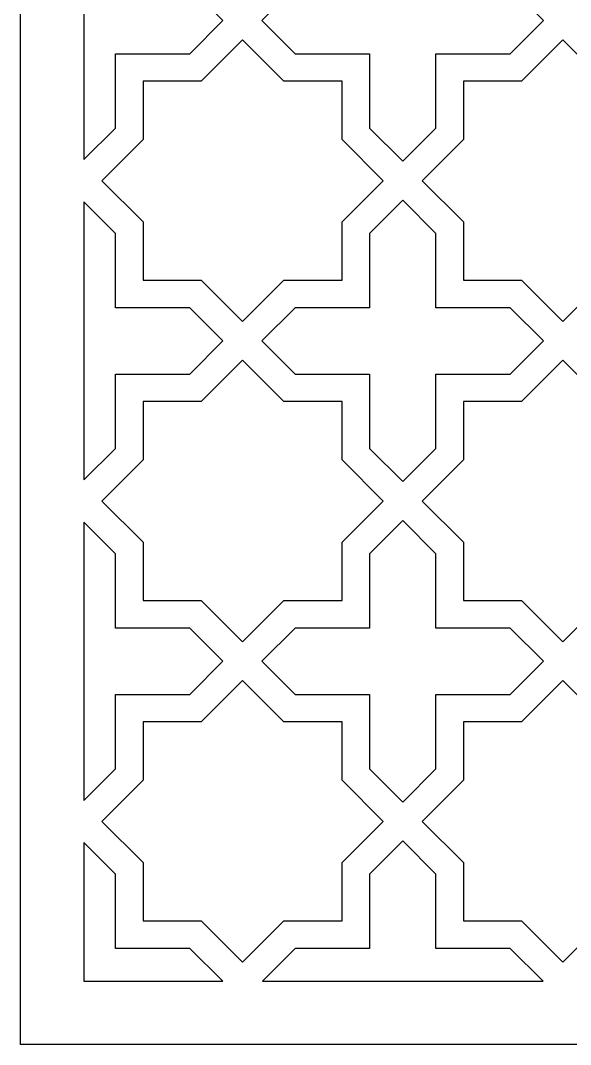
# Model space of a CAD drawing. Header units: millimetres. Extents: x -64 to 64, y -64 to 64.
# Drawn here: x -63.5 to -29.4, y -63.5 to 0 of the extents above; entities that cross this region are included whole.
import ezdxf

# ---------------------------------------------------------------- set-up
doc = ezdxf.new("R2010")
doc.units = ezdxf.units.MM
doc.header["$MEASUREMENT"] = 0
doc.layers.add('layer 1', color=7, linetype='Continuous')

msp = doc.modelspace()

# ---------------------------------------------------------------- linework, layer by layer
at = {"layer": 'layer 1', "color": 250}
for points, knots in [([(-63.5, 63.5), (-63.5, 63.5), (-63.5, -63.5), (-63.5, -63.5), (-63.5, -63.5), (-63.5, -63.5), (63.5, -63.5), (63.5, -63.5), (63.5, -63.5), (63.5, -63.5), (63.5, 63.5), (63.5, 63.5), (63.5, 63.5), (63.5, 63.5), (-63.5, 63.5), (-63.5, 63.5)], [0, 0, 0, 0, 0.2, 0.2, 0.2, 0.2, 0.4, 0.4, 0.4, 0.4, 0.6, 0.6, 0.6, 0.6, 1, 1, 1, 1]), ([(-59.5722, 8.5891), (-59.5722, 8.5891), (-57.6147, 6.6315), (-57.6147, 6.6315), (-57.6147, 6.6315), (-57.6147, 6.6315), (-57.6147, 2.0228), (-57.6147, 2.0228), (-57.6147, 2.0228), (-57.6147, 2.0228), (-53.006, 2.0228), (-53.006, 2.0228), (-53.006, 2.0228), (-53.006, 2.0228), (-50.9506, -0.0325), (-50.9506, -0.0325), (-50.9506, -0.0325), (-50.9506, -0.0325), (-53.006, -2.0881), (-53.006, -2.0881), (-53.006, -2.0881), (-53.006, -2.0881), (-57.6147, -2.0881), (-57.6147, -2.0881), (-57.6147, -2.0881), (-57.6147, -2.0881), (-57.6147, -6.6968), (-57.6147, -6.6968), (-57.6147, -6.6968), (-57.6147, -6.6968), (-59.5722, -8.6543), (-59.5722, -8.6543), (-59.5722, -8.6543), (-59.5722, -8.6543), (-59.5722, 8.5891), (-59.5722, 8.5891)], [0, 0, 0, 0, 0.1, 0.1, 0.1, 0.1, 0.2, 0.2, 0.2, 0.2, 0.3, 0.3, 0.3, 0.3, 0.4, 0.4, 0.4, 0.4, 0.5, 0.5, 0.5, 0.5, 0.6, 0.6, 0.6, 0.6, 0.7, 0.7, 0.7, 0.7, 0.8, 0.8, 0.8, 0.8, 1, 1, 1, 1]), ([(-46.4794, -2.0881), (-46.4794, -2.0881), (-48.5346, -0.0325), (-48.5346, -0.0325), (-48.5346, -0.0325), (-48.5346, -0.0325), (-46.4794, 2.0228), (-46.4794, 2.0228), (-46.4794, 2.0228), (-46.4794, 2.0228), (-41.864, 2.0228), (-41.864, 2.0228), (-41.864, 2.0228), (-41.864, 2.0228), (-41.864, 6.6315), (-41.864, 6.6315), (-41.864, 6.6315), (-41.864, 6.6315), (-39.8084, 8.6872), (-39.8084, 8.6872), (-39.8084, 8.6872), (-39.8084, 8.6872), (-37.753, 6.6315), (-37.753, 6.6315), (-37.753, 6.6315), (-37.753, 6.6315), (-37.753, 2.0228), (-37.753, 2.0228), (-37.753, 2.0228), (-37.753, 2.0228), (-33.1506, 2.0228), (-33.1506, 2.0228), (-33.1506, 2.0228), (-33.1506, 2.0228), (-31.0953, -0.0325), (-31.0953, -0.0325), (-31.0953, -0.0325), (-31.0953, -0.0325), (-33.1506, -2.0881), (-33.1506, -2.0881), (-33.1506, -2.0881), (-33.1506, -2.0881), (-37.753, -2.0881), (-37.753, -2.0881), (-37.753, -2.0881), (-37.753, -2.0881), (-37.753, -6.6968), (-37.753, -6.6968), (-37.753, -6.6968), (-37.753, -6.6968), (-39.8084, -8.7524), (-39.8084, -8.7524), (-39.8084, -8.7524), (-39.8084, -8.7524), (-41.864, -6.6968), (-41.864, -6.6968), (-41.864, -6.6968), (-41.864, -6.6968), (-41.864, -2.0881), (-41.864, -2.0881), (-41.864, -2.0881), (-41.864, -2.0881), (-46.4794, -2.0881), (-46.4794, -2.0881)], [0, 0, 0, 0, 0.0588235, 0.0588235, 0.0588235, 0.0588235, 0.1176471, 0.1176471, 0.1176471, 0.1176471, 0.1764706, 0.1764706, 0.1764706, 0.1764706, 0.2352941, 0.2352941, 0.2352941, 0.2352941, 0.2941176, 0.2941176, 0.2941176, 0.2941176, 0.3529412, 0.3529412, 0.3529412, 0.3529412, 0.4117647, 0.4117647, 0.4117647, 0.4117647, 0.4705882, 0.4705882, 0.4705882, 0.4705882, 0.5294118, 0.5294118, 0.5294118, 0.5294118, 0.5882353, 0.5882353, 0.5882353, 0.5882353, 0.6470588, 0.6470588, 0.6470588, 0.6470588, 0.7058824, 0.7058824, 0.7058824, 0.7058824, 0.7647059, 0.7647059, 0.7647059, 0.7647059, 0.8235294, 0.8235294, 0.8235294, 0.8235294, 0.8823529, 0.8823529, 0.8823529, 0.8823529, 1, 1, 1, 1]), ([(-58.4591, -9.9635), (-58.4591, -9.9635), (-55.906, -7.4041), (-55.906, -7.4041), (-55.906, -7.4041), (-55.906, -7.4041), (-55.906, -3.7902), (-55.906, -3.7902), (-55.906, -3.7902), (-55.906, -3.7902), (-52.2989, -3.7902), (-52.2989, -3.7902), (-52.2989, -3.7902), (-52.2989, -3.7902), (-49.7394, -1.2372), (-49.7394, -1.2372), (-49.7394, -1.2372), (-49.7394, -1.2372), (-47.1864, -3.7902), (-47.1864, -3.7902), (-47.1864, -3.7902), (-47.1864, -3.7902), (-43.5725, -3.7902), (-43.5725, -3.7902), (-43.5725, -3.7902), (-43.5725, -3.7902), (-43.5725, -7.4041), (-43.5725, -7.4041), (-43.5725, -7.4041), (-43.5725, -7.4041), (-41.0195, -9.9635), (-41.0195, -9.9635), (-41.0195, -9.9635), (-41.0195, -9.9635), (-43.5725, -12.5166), (-43.5725, -12.5166), (-43.5725, -12.5166), (-43.5725, -12.5166), (-43.5725, -16.1237), (-43.5725, -16.1237), (-43.5725, -16.1237), (-43.5725, -16.1237), (-47.1864, -16.1237), (-47.1864, -16.1237), (-47.1864, -16.1237), (-47.1864, -16.1237), (-49.7394, -18.6768), (-49.7394, -18.6768), (-49.7394, -18.6768), (-49.7394, -18.6768), (-52.2989, -16.1237), (-52.2989, -16.1237), (-52.2989, -16.1237), (-52.2989, -16.1237), (-55.906, -16.1237), (-55.906, -16.1237), (-55.906, -16.1237), (-55.906, -16.1237), (-55.906, -12.5166), (-55.906, -12.5166), (-55.906, -12.5166), (-55.906, -12.5166), (-58.4591, -9.9635), (-58.4591, -9.9635)], [0, 0, 0, 0, 0.0588235, 0.0588235, 0.0588235, 0.0588235, 0.1176471, 0.1176471, 0.1176471, 0.1176471, 0.1764706, 0.1764706, 0.1764706, 0.1764706, 0.2352941, 0.2352941, 0.2352941, 0.2352941, 0.2941176, 0.2941176, 0.2941176, 0.2941176, 0.3529412, 0.3529412, 0.3529412, 0.3529412, 0.4117647, 0.4117647, 0.4117647, 0.4117647, 0.4705882, 0.4705882, 0.4705882, 0.4705882, 0.5294118, 0.5294118, 0.5294118, 0.5294118, 0.5882353, 0.5882353, 0.5882353, 0.5882353, 0.6470588, 0.6470588, 0.6470588, 0.6470588, 0.7058824, 0.7058824, 0.7058824, 0.7058824, 0.7647059, 0.7647059, 0.7647059, 0.7647059, 0.8235294, 0.8235294, 0.8235294, 0.8235294, 0.8823529, 0.8823529, 0.8823529, 0.8823529, 1, 1, 1, 1]), ([(-32.4436, -16.1237), (-32.4436, -16.1237), (-36.0509, -16.1237), (-36.0509, -16.1237), (-36.0509, -16.1237), (-36.0509, -16.1237), (-36.0509, -12.5166), (-36.0509, -12.5166), (-36.0509, -12.5166), (-36.0509, -12.5166), (-38.6039, -9.9635), (-38.6039, -9.9635), (-38.6039, -9.9635), (-38.6039, -9.9635), (-36.0509, -7.4041), (-36.0509, -7.4041), (-36.0509, -7.4041), (-36.0509, -7.4041), (-36.0509, -3.7902), (-36.0509, -3.7902), (-36.0509, -3.7902), (-36.0509, -3.7902), (-32.4436, -3.7902), (-32.4436, -3.7902), (-32.4436, -3.7902), (-32.4436, -3.7902), (-29.8843, -1.2372), (-29.8843, -1.2372), (-29.8843, -1.2372), (-29.8843, -1.2372), (-27.3311, -3.7902), (-27.3311, -3.7902), (-27.3311, -3.7902), (-27.3311, -3.7902), (-23.7176, -3.7902), (-23.7176, -3.7902), (-23.7176, -3.7902), (-23.7176, -3.7902), (-23.7176, -7.4041), (-23.7176, -7.4041), (-23.7176, -7.4041), (-23.7176, -7.4041), (-21.1645, -9.9635), (-21.1645, -9.9635), (-21.1645, -9.9635), (-21.1645, -9.9635), (-23.7176, -12.5166), (-23.7176, -12.5166), (-23.7176, -12.5166), (-23.7176, -12.5166), (-23.7176, -16.1237), (-23.7176, -16.1237), (-23.7176, -16.1237), (-23.7176, -16.1237), (-27.3311, -16.1237), (-27.3311, -16.1237), (-27.3311, -16.1237), (-27.3311, -16.1237), (-29.8843, -18.6768), (-29.8843, -18.6768), (-29.8843, -18.6768), (-29.8843, -18.6768), (-32.4436, -16.1237), (-32.4436, -16.1237)], [0, 0, 0, 0, 0.0588235, 0.0588235, 0.0588235, 0.0588235, 0.1176471, 0.1176471, 0.1176471, 0.1176471, 0.1764706, 0.1764706, 0.1764706, 0.1764706, 0.2352941, 0.2352941, 0.2352941, 0.2352941, 0.2941176, 0.2941176, 0.2941176, 0.2941176, 0.3529412, 0.3529412, 0.3529412, 0.3529412, 0.4117647, 0.4117647, 0.4117647, 0.4117647, 0.4705882, 0.4705882, 0.4705882, 0.4705882, 0.5294118, 0.5294118, 0.5294118, 0.5294118, 0.5882353, 0.5882353, 0.5882353, 0.5882353, 0.6470588, 0.6470588, 0.6470588, 0.6470588, 0.7058824, 0.7058824, 0.7058824, 0.7058824, 0.7647059, 0.7647059, 0.7647059, 0.7647059, 0.8235294, 0.8235294, 0.8235294, 0.8235294, 0.8823529, 0.8823529, 0.8823529, 0.8823529, 1, 1, 1, 1]), ([(-59.5722, -11.2663), (-59.5722, -11.2663), (-57.6147, -13.2235), (-57.6147, -13.2235), (-57.6147, -13.2235), (-57.6147, -13.2235), (-57.6147, -17.8322), (-57.6147, -17.8322), (-57.6147, -17.8322), (-57.6147, -17.8322), (-53.006, -17.8322), (-53.006, -17.8322), (-53.006, -17.8322), (-53.006, -17.8322), (-50.9506, -19.8878), (-50.9506, -19.8878), (-50.9506, -19.8878), (-50.9506, -19.8878), (-53.006, -21.9435), (-53.006, -21.9435), (-53.006, -21.9435), (-53.006, -21.9435), (-57.6147, -21.9435), (-57.6147, -21.9435), (-57.6147, -21.9435), (-57.6147, -21.9435), (-57.6147, -26.5585), (-57.6147, -26.5585), (-57.6147, -26.5585), (-57.6147, -26.5585), (-59.5722, -28.5094), (-59.5722, -28.5094), (-59.5722, -28.5094), (-59.5722, -28.5094), (-59.5722, -11.2663), (-59.5722, -11.2663)], [0, 0, 0, 0, 0.1, 0.1, 0.1, 0.1, 0.2, 0.2, 0.2, 0.2, 0.3, 0.3, 0.3, 0.3, 0.4, 0.4, 0.4, 0.4, 0.5, 0.5, 0.5, 0.5, 0.6, 0.6, 0.6, 0.6, 0.7, 0.7, 0.7, 0.7, 0.8, 0.8, 0.8, 0.8, 1, 1, 1, 1]), ([(-46.4794, -21.9435), (-46.4794, -21.9435), (-48.5346, -19.8878), (-48.5346, -19.8878), (-48.5346, -19.8878), (-48.5346, -19.8878), (-46.4794, -17.8322), (-46.4794, -17.8322), (-46.4794, -17.8322), (-46.4794, -17.8322), (-41.864, -17.8322), (-41.864, -17.8322), (-41.864, -17.8322), (-41.864, -17.8322), (-41.864, -13.2235), (-41.864, -13.2235), (-41.864, -13.2235), (-41.864, -13.2235), (-39.8084, -11.1682), (-39.8084, -11.1682), (-39.8084, -11.1682), (-39.8084, -11.1682), (-37.753, -13.2235), (-37.753, -13.2235), (-37.753, -13.2235), (-37.753, -13.2235), (-37.753, -17.8322), (-37.753, -17.8322), (-37.753, -17.8322), (-37.753, -17.8322), (-33.1506, -17.8322), (-33.1506, -17.8322), (-33.1506, -17.8322), (-33.1506, -17.8322), (-31.0953, -19.8878), (-31.0953, -19.8878), (-31.0953, -19.8878), (-31.0953, -19.8878), (-33.1506, -21.9435), (-33.1506, -21.9435), (-33.1506, -21.9435), (-33.1506, -21.9435), (-37.753, -21.9435), (-37.753, -21.9435), (-37.753, -21.9435), (-37.753, -21.9435), (-37.753, -26.5585), (-37.753, -26.5585), (-37.753, -26.5585), (-37.753, -26.5585), (-39.8084, -28.6078), (-39.8084, -28.6078), (-39.8084, -28.6078), (-39.8084, -28.6078), (-41.864, -26.5585), (-41.864, -26.5585), (-41.864, -26.5585), (-41.864, -26.5585), (-41.864, -21.9435), (-41.864, -21.9435), (-41.864, -21.9435), (-41.864, -21.9435), (-46.4794, -21.9435), (-46.4794, -21.9435)], [0, 0, 0, 0, 0.0588235, 0.0588235, 0.0588235, 0.0588235, 0.1176471, 0.1176471, 0.1176471, 0.1176471, 0.1764706, 0.1764706, 0.1764706, 0.1764706, 0.2352941, 0.2352941, 0.2352941, 0.2352941, 0.2941176, 0.2941176, 0.2941176, 0.2941176, 0.3529412, 0.3529412, 0.3529412, 0.3529412, 0.4117647, 0.4117647, 0.4117647, 0.4117647, 0.4705882, 0.4705882, 0.4705882, 0.4705882, 0.5294118, 0.5294118, 0.5294118, 0.5294118, 0.5882353, 0.5882353, 0.5882353, 0.5882353, 0.6470588, 0.6470588, 0.6470588, 0.6470588, 0.7058824, 0.7058824, 0.7058824, 0.7058824, 0.7647059, 0.7647059, 0.7647059, 0.7647059, 0.8235294, 0.8235294, 0.8235294, 0.8235294, 0.8823529, 0.8823529, 0.8823529, 0.8823529, 1, 1, 1, 1]), ([(-58.4591, -29.8185), (-58.4591, -29.8185), (-55.906, -27.2655), (-55.906, -27.2655), (-55.906, -27.2655), (-55.906, -27.2655), (-55.906, -23.6456), (-55.906, -23.6456), (-55.906, -23.6456), (-55.906, -23.6456), (-52.2989, -23.6456), (-52.2989, -23.6456), (-52.2989, -23.6456), (-52.2989, -23.6456), (-49.7394, -21.0926), (-49.7394, -21.0926), (-49.7394, -21.0926), (-49.7394, -21.0926), (-47.1864, -23.6456), (-47.1864, -23.6456), (-47.1864, -23.6456), (-47.1864, -23.6456), (-43.5725, -23.6456), (-43.5725, -23.6456), (-43.5725, -23.6456), (-43.5725, -23.6456), (-43.5725, -27.2655), (-43.5725, -27.2655), (-43.5725, -27.2655), (-43.5725, -27.2655), (-41.0195, -29.8185), (-41.0195, -29.8185), (-41.0195, -29.8185), (-41.0195, -29.8185), (-43.5725, -32.3719), (-43.5725, -32.3719), (-43.5725, -32.3719), (-43.5725, -32.3719), (-43.5725, -35.9791), (-43.5725, -35.9791), (-43.5725, -35.9791), (-43.5725, -35.9791), (-47.1864, -35.9791), (-47.1864, -35.9791), (-47.1864, -35.9791), (-47.1864, -35.9791), (-49.7394, -38.5317), (-49.7394, -38.5317), (-49.7394, -38.5317), (-49.7394, -38.5317), (-52.2989, -35.9791), (-52.2989, -35.9791), (-52.2989, -35.9791), (-52.2989, -35.9791), (-55.906, -35.9791), (-55.906, -35.9791), (-55.906, -35.9791), (-55.906, -35.9791), (-55.906, -32.3719), (-55.906, -32.3719), (-55.906, -32.3719), (-55.906, -32.3719), (-58.4591, -29.8185), (-58.4591, -29.8185)], [0, 0, 0, 0, 0.0588235, 0.0588235, 0.0588235, 0.0588235, 0.1176471, 0.1176471, 0.1176471, 0.1176471, 0.1764706, 0.1764706, 0.1764706, 0.1764706, 0.2352941, 0.2352941, 0.2352941, 0.2352941, 0.2941176, 0.2941176, 0.2941176, 0.2941176, 0.3529412, 0.3529412, 0.3529412, 0.3529412, 0.4117647, 0.4117647, 0.4117647, 0.4117647, 0.4705882, 0.4705882, 0.4705882, 0.4705882, 0.5294118, 0.5294118, 0.5294118, 0.5294118, 0.5882353, 0.5882353, 0.5882353, 0.5882353, 0.6470588, 0.6470588, 0.6470588, 0.6470588, 0.7058824, 0.7058824, 0.7058824, 0.7058824, 0.7647059, 0.7647059, 0.7647059, 0.7647059, 0.8235294, 0.8235294, 0.8235294, 0.8235294, 0.8823529, 0.8823529, 0.8823529, 0.8823529, 1, 1, 1, 1]), ([(-32.4436, -35.9791), (-32.4436, -35.9791), (-36.0509, -35.9791), (-36.0509, -35.9791), (-36.0509, -35.9791), (-36.0509, -35.9791), (-36.0509, -32.3719), (-36.0509, -32.3719), (-36.0509, -32.3719), (-36.0509, -32.3719), (-38.6039, -29.8185), (-38.6039, -29.8185), (-38.6039, -29.8185), (-38.6039, -29.8185), (-36.0509, -27.2655), (-36.0509, -27.2655), (-36.0509, -27.2655), (-36.0509, -27.2655), (-36.0509, -23.6456), (-36.0509, -23.6456), (-36.0509, -23.6456), (-36.0509, -23.6456), (-32.4436, -23.6456), (-32.4436, -23.6456), (-32.4436, -23.6456), (-32.4436, -23.6456), (-29.8843, -21.0926), (-29.8843, -21.0926), (-29.8843, -21.0926), (-29.8843, -21.0926), (-27.3311, -23.6456), (-27.3311, -23.6456), (-27.3311, -23.6456), (-27.3311, -23.6456), (-23.7176, -23.6456), (-23.7176, -23.6456), (-23.7176, -23.6456), (-23.7176, -23.6456), (-23.7176, -27.2655), (-23.7176, -27.2655), (-23.7176, -27.2655), (-23.7176, -27.2655), (-21.1645, -29.8185), (-21.1645, -29.8185), (-21.1645, -29.8185), (-21.1645, -29.8185), (-23.7176, -32.3719), (-23.7176, -32.3719), (-23.7176, -32.3719), (-23.7176, -32.3719), (-23.7176, -35.9791), (-23.7176, -35.9791), (-23.7176, -35.9791), (-23.7176, -35.9791), (-27.3311, -35.9791), (-27.3311, -35.9791), (-27.3311, -35.9791), (-27.3311, -35.9791), (-29.8843, -38.5317), (-29.8843, -38.5317), (-29.8843, -38.5317), (-29.8843, -38.5317), (-32.4436, -35.9791), (-32.4436, -35.9791)], [0, 0, 0, 0, 0.0588235, 0.0588235, 0.0588235, 0.0588235, 0.1176471, 0.1176471, 0.1176471, 0.1176471, 0.1764706, 0.1764706, 0.1764706, 0.1764706, 0.2352941, 0.2352941, 0.2352941, 0.2352941, 0.2941176, 0.2941176, 0.2941176, 0.2941176, 0.3529412, 0.3529412, 0.3529412, 0.3529412, 0.4117647, 0.4117647, 0.4117647, 0.4117647, 0.4705882, 0.4705882, 0.4705882, 0.4705882, 0.5294118, 0.5294118, 0.5294118, 0.5294118, 0.5882353, 0.5882353, 0.5882353, 0.5882353, 0.6470588, 0.6470588, 0.6470588, 0.6470588, 0.7058824, 0.7058824, 0.7058824, 0.7058824, 0.7647059, 0.7647059, 0.7647059, 0.7647059, 0.8235294, 0.8235294, 0.8235294, 0.8235294, 0.8823529, 0.8823529, 0.8823529, 0.8823529, 1, 1, 1, 1]), ([(-46.4794, -41.7989), (-46.4794, -41.7989), (-48.5346, -39.7432), (-48.5346, -39.7432), (-48.5346, -39.7432), (-48.5346, -39.7432), (-46.4794, -37.6876), (-46.4794, -37.6876), (-46.4794, -37.6876), (-46.4794, -37.6876), (-41.864, -37.6876), (-41.864, -37.6876), (-41.864, -37.6876), (-41.864, -37.6876), (-41.864, -33.0788), (-41.864, -33.0788), (-41.864, -33.0788), (-41.864, -33.0788), (-39.8084, -31.0232), (-39.8084, -31.0232), (-39.8084, -31.0232), (-39.8084, -31.0232), (-37.753, -33.0788), (-37.753, -33.0788), (-37.753, -33.0788), (-37.753, -33.0788), (-37.753, -37.6876), (-37.753, -37.6876), (-37.753, -37.6876), (-37.753, -37.6876), (-33.1506, -37.6876), (-33.1506, -37.6876), (-33.1506, -37.6876), (-33.1506, -37.6876), (-31.0953, -39.7432), (-31.0953, -39.7432), (-31.0953, -39.7432), (-31.0953, -39.7432), (-33.1506, -41.7989), (-33.1506, -41.7989), (-33.1506, -41.7989), (-33.1506, -41.7989), (-37.753, -41.7989), (-37.753, -41.7989), (-37.753, -41.7989), (-37.753, -41.7989), (-37.753, -46.4138), (-37.753, -46.4138), (-37.753, -46.4138), (-37.753, -46.4138), (-39.8084, -48.4696), (-39.8084, -48.4696), (-39.8084, -48.4696), (-39.8084, -48.4696), (-41.864, -46.4138), (-41.864, -46.4138), (-41.864, -46.4138), (-41.864, -46.4138), (-41.864, -41.7989), (-41.864, -41.7989), (-41.864, -41.7989), (-41.864, -41.7989), (-46.4794, -41.7989), (-46.4794, -41.7989)], [0, 0, 0, 0, 0.0588235, 0.0588235, 0.0588235, 0.0588235, 0.1176471, 0.1176471, 0.1176471, 0.1176471, 0.1764706, 0.1764706, 0.1764706, 0.1764706, 0.2352941, 0.2352941, 0.2352941, 0.2352941, 0.2941176, 0.2941176, 0.2941176, 0.2941176, 0.3529412, 0.3529412, 0.3529412, 0.3529412, 0.4117647, 0.4117647, 0.4117647, 0.4117647, 0.4705882, 0.4705882, 0.4705882, 0.4705882, 0.5294118, 0.5294118, 0.5294118, 0.5294118, 0.5882353, 0.5882353, 0.5882353, 0.5882353, 0.6470588, 0.6470588, 0.6470588, 0.6470588, 0.7058824, 0.7058824, 0.7058824, 0.7058824, 0.7647059, 0.7647059, 0.7647059, 0.7647059, 0.8235294, 0.8235294, 0.8235294, 0.8235294, 0.8823529, 0.8823529, 0.8823529, 0.8823529, 1, 1, 1, 1]), ([(-59.5722, -31.1217), (-59.5722, -31.1217), (-57.6147, -33.0788), (-57.6147, -33.0788), (-57.6147, -33.0788), (-57.6147, -33.0788), (-57.6147, -37.6876), (-57.6147, -37.6876), (-57.6147, -37.6876), (-57.6147, -37.6876), (-53.006, -37.6876), (-53.006, -37.6876), (-53.006, -37.6876), (-53.006, -37.6876), (-50.9506, -39.7432), (-50.9506, -39.7432), (-50.9506, -39.7432), (-50.9506, -39.7432), (-53.006, -41.7989), (-53.006, -41.7989), (-53.006, -41.7989), (-53.006, -41.7989), (-57.6147, -41.7989), (-57.6147, -41.7989), (-57.6147, -41.7989), (-57.6147, -41.7989), (-57.6147, -46.4138), (-57.6147, -46.4138), (-57.6147, -46.4138), (-57.6147, -46.4138), (-59.5722, -48.3711), (-59.5722, -48.3711), (-59.5722, -48.3711), (-59.5722, -48.3711), (-59.5722, -31.1217), (-59.5722, -31.1217)], [0, 0, 0, 0, 0.1, 0.1, 0.1, 0.1, 0.2, 0.2, 0.2, 0.2, 0.3, 0.3, 0.3, 0.3, 0.4, 0.4, 0.4, 0.4, 0.5, 0.5, 0.5, 0.5, 0.6, 0.6, 0.6, 0.6, 0.7, 0.7, 0.7, 0.7, 0.8, 0.8, 0.8, 0.8, 1, 1, 1, 1]), ([(-52.2989, -55.8341), (-52.2989, -55.8341), (-55.906, -55.8341), (-55.906, -55.8341), (-55.906, -55.8341), (-55.906, -55.8341), (-55.906, -52.227), (-55.906, -52.227), (-55.906, -52.227), (-55.906, -52.227), (-58.4591, -49.6739), (-58.4591, -49.6739), (-58.4591, -49.6739), (-58.4591, -49.6739), (-55.906, -47.1209), (-55.906, -47.1209), (-55.906, -47.1209), (-55.906, -47.1209), (-55.906, -43.5074), (-55.906, -43.5074), (-55.906, -43.5074), (-55.906, -43.5074), (-52.2989, -43.5074), (-52.2989, -43.5074), (-52.2989, -43.5074), (-52.2989, -43.5074), (-49.7394, -40.9476), (-49.7394, -40.9476), (-49.7394, -40.9476), (-49.7394, -40.9476), (-47.1864, -43.5074), (-47.1864, -43.5074), (-47.1864, -43.5074), (-47.1864, -43.5074), (-43.5725, -43.5074), (-43.5725, -43.5074), (-43.5725, -43.5074), (-43.5725, -43.5074), (-43.5725, -47.1209), (-43.5725, -47.1209), (-43.5725, -47.1209), (-43.5725, -47.1209), (-41.0195, -49.6739), (-41.0195, -49.6739), (-41.0195, -49.6739), (-41.0195, -49.6739), (-43.5725, -52.227), (-43.5725, -52.227), (-43.5725, -52.227), (-43.5725, -52.227), (-43.5725, -55.8341), (-43.5725, -55.8341), (-43.5725, -55.8341), (-43.5725, -55.8341), (-47.1864, -55.8341), (-47.1864, -55.8341), (-47.1864, -55.8341), (-47.1864, -55.8341), (-49.7394, -58.3872), (-49.7394, -58.3872), (-49.7394, -58.3872), (-49.7394, -58.3872), (-52.2989, -55.8341), (-52.2989, -55.8341)], [0, 0, 0, 0, 0.0588235, 0.0588235, 0.0588235, 0.0588235, 0.1176471, 0.1176471, 0.1176471, 0.1176471, 0.1764706, 0.1764706, 0.1764706, 0.1764706, 0.2352941, 0.2352941, 0.2352941, 0.2352941, 0.2941176, 0.2941176, 0.2941176, 0.2941176, 0.3529412, 0.3529412, 0.3529412, 0.3529412, 0.4117647, 0.4117647, 0.4117647, 0.4117647, 0.4705882, 0.4705882, 0.4705882, 0.4705882, 0.5294118, 0.5294118, 0.5294118, 0.5294118, 0.5882353, 0.5882353, 0.5882353, 0.5882353, 0.6470588, 0.6470588, 0.6470588, 0.6470588, 0.7058824, 0.7058824, 0.7058824, 0.7058824, 0.7647059, 0.7647059, 0.7647059, 0.7647059, 0.8235294, 0.8235294, 0.8235294, 0.8235294, 0.8823529, 0.8823529, 0.8823529, 0.8823529, 1, 1, 1, 1]), ([(-32.4436, -55.8341), (-32.4436, -55.8341), (-36.0509, -55.8341), (-36.0509, -55.8341), (-36.0509, -55.8341), (-36.0509, -55.8341), (-36.0509, -52.227), (-36.0509, -52.227), (-36.0509, -52.227), (-36.0509, -52.227), (-38.6039, -49.6739), (-38.6039, -49.6739), (-38.6039, -49.6739), (-38.6039, -49.6739), (-36.0509, -47.1209), (-36.0509, -47.1209), (-36.0509, -47.1209), (-36.0509, -47.1209), (-36.0509, -43.5074), (-36.0509, -43.5074), (-36.0509, -43.5074), (-36.0509, -43.5074), (-32.4436, -43.5074), (-32.4436, -43.5074), (-32.4436, -43.5074), (-32.4436, -43.5074), (-29.8843, -40.9476), (-29.8843, -40.9476), (-29.8843, -40.9476), (-29.8843, -40.9476), (-27.3311, -43.5074), (-27.3311, -43.5074), (-27.3311, -43.5074), (-27.3311, -43.5074), (-23.7176, -43.5074), (-23.7176, -43.5074), (-23.7176, -43.5074), (-23.7176, -43.5074), (-23.7176, -47.1209), (-23.7176, -47.1209), (-23.7176, -47.1209), (-23.7176, -47.1209), (-21.1645, -49.6739), (-21.1645, -49.6739), (-21.1645, -49.6739), (-21.1645, -49.6739), (-23.7176, -52.227), (-23.7176, -52.227), (-23.7176, -52.227), (-23.7176, -52.227), (-23.7176, -55.8341), (-23.7176, -55.8341), (-23.7176, -55.8341), (-23.7176, -55.8341), (-27.3311, -55.8341), (-27.3311, -55.8341), (-27.3311, -55.8341), (-27.3311, -55.8341), (-29.8843, -58.3872), (-29.8843, -58.3872), (-29.8843, -58.3872), (-29.8843, -58.3872), (-32.4436, -55.8341), (-32.4436, -55.8341)], [0, 0, 0, 0, 0.0588235, 0.0588235, 0.0588235, 0.0588235, 0.1176471, 0.1176471, 0.1176471, 0.1176471, 0.1764706, 0.1764706, 0.1764706, 0.1764706, 0.2352941, 0.2352941, 0.2352941, 0.2352941, 0.2941176, 0.2941176, 0.2941176, 0.2941176, 0.3529412, 0.3529412, 0.3529412, 0.3529412, 0.4117647, 0.4117647, 0.4117647, 0.4117647, 0.4705882, 0.4705882, 0.4705882, 0.4705882, 0.5294118, 0.5294118, 0.5294118, 0.5294118, 0.5882353, 0.5882353, 0.5882353, 0.5882353, 0.6470588, 0.6470588, 0.6470588, 0.6470588, 0.7058824, 0.7058824, 0.7058824, 0.7058824, 0.7647059, 0.7647059, 0.7647059, 0.7647059, 0.8235294, 0.8235294, 0.8235294, 0.8235294, 0.8823529, 0.8823529, 0.8823529, 0.8823529, 1, 1, 1, 1]), ([(-59.5722, -59.5722), (-59.5722, -59.5722), (-59.5722, -50.9768), (-59.5722, -50.9768), (-59.5722, -50.9768), (-59.5722, -50.9768), (-57.6147, -52.9339), (-57.6147, -52.9339), (-57.6147, -52.9339), (-57.6147, -52.9339), (-57.6147, -57.5426), (-57.6147, -57.5426), (-57.6147, -57.5426), (-57.6147, -57.5426), (-53.006, -57.5426), (-53.006, -57.5426), (-53.006, -57.5426), (-53.006, -57.5426), (-50.97, -59.5722), (-50.97, -59.5722), (-50.97, -59.5722), (-50.97, -59.5722), (-59.5722, -59.5722), (-59.5722, -59.5722)], [0, 0, 0, 0, 0.1428571, 0.1428571, 0.1428571, 0.1428571, 0.2857143, 0.2857143, 0.2857143, 0.2857143, 0.4285714, 0.4285714, 0.4285714, 0.4285714, 0.5714286, 0.5714286, 0.5714286, 0.5714286, 0.7142857, 0.7142857, 0.7142857, 0.7142857, 1, 1, 1, 1]), ([(-48.5085, -59.5722), (-48.5085, -59.5722), (-46.4794, -57.5426), (-46.4794, -57.5426), (-46.4794, -57.5426), (-46.4794, -57.5426), (-41.864, -57.5426), (-41.864, -57.5426), (-41.864, -57.5426), (-41.864, -57.5426), (-41.864, -52.9339), (-41.864, -52.9339), (-41.864, -52.9339), (-41.864, -52.9339), (-39.8084, -50.8787), (-39.8084, -50.8787), (-39.8084, -50.8787), (-39.8084, -50.8787), (-37.753, -52.9339), (-37.753, -52.9339), (-37.753, -52.9339), (-37.753, -52.9339), (-37.753, -57.5426), (-37.753, -57.5426), (-37.753, -57.5426), (-37.753, -57.5426), (-33.1506, -57.5426), (-33.1506, -57.5426), (-33.1506, -57.5426), (-33.1506, -57.5426), (-31.1149, -59.5722), (-31.1149, -59.5722), (-31.1149, -59.5722), (-31.1149, -59.5722), (-48.5085, -59.5722), (-48.5085, -59.5722)], [0, 0, 0, 0, 0.1, 0.1, 0.1, 0.1, 0.2, 0.2, 0.2, 0.2, 0.3, 0.3, 0.3, 0.3, 0.4, 0.4, 0.4, 0.4, 0.5, 0.5, 0.5, 0.5, 0.6, 0.6, 0.6, 0.6, 0.7, 0.7, 0.7, 0.7, 0.8, 0.8, 0.8, 0.8, 1, 1, 1, 1])]:
    msp.add_open_spline(points, degree=3, knots=knots, dxfattribs=at)

doc.saveas('drawing.dxf')
